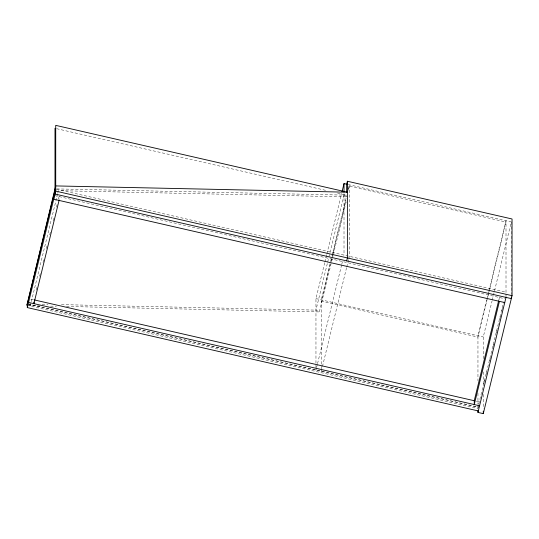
<?xml version="1.0" encoding="UTF-8"?>
<svg xmlns="http://www.w3.org/2000/svg" width="539" height="539" viewBox="0 0 539 539"><rect width="100%" height="100%" fill="white"/><g stroke="black" fill="none" stroke-linecap="round" stroke-linejoin="round"><path stroke-width="0.4" stroke-dasharray="2.69 2.02" d="M40.418 305.916L30.332 305.701L31.127 302.44M31.329 301.618L57.585 193.939M57.788 193.124L58.38 190.678L56.352 189.593M36.268 290.063L37.063 286.809M39.637 276.244L40.432 272.99M43.005 262.426L43.8 259.178M46.381 248.607L47.169 245.36M49.75 234.788L50.538 231.541M53.118 220.977L53.907 217.722M56.487 207.158L57.275 203.904M58.468 199.026L59.061 196.587L59.061 199.659M316.561 367.672L315.962 370.118L315.962 298.613L324.714 262.715M324.916 261.9L326.701 254.563M326.903 253.748L341.618 193.38M332.273 258.902L319.344 311.926L315.962 310.114L327.496 262.803M327.699 261.988L328.689 257.905M328.891 257.09L344.01 195.091L347.392 196.903M331.229 259.043L321.284 299.832L321.284 371.337L322.282 367.261M332.024 255.782L346.348 197.045M348.335 188.886L349.333 184.81L349.333 256.321L348.733 258.767M330.239 264.467L321.284 301.173L477.958 337.077L488.705 293.027M331.034 261.199L332.024 257.123M332.226 256.308L332.826 253.862M333.021 253.047L346.348 198.386M348.335 190.233L349.333 186.15L506.006 222.055L489.695 288.951M332.475 258.087L333.068 255.641M333.27 254.826L346.402 200.986M316.757 366.857L317.356 364.411M317.552 363.596L341.618 264.885M341.82 264.07L342.42 261.624M322.477 366.446L346.55 267.742M346.745 266.926L348.538 259.582M486.71 299.846L477.958 335.736L477.958 380.75M486.912 299.03L488.705 291.687M488.9 290.871L506.006 220.714L506.006 293.229M488.9 292.212L489.5 289.766M483.281 358.63L483.281 336.956L492.033 301.065M492.235 300.25L493.232 296.167M493.428 295.352L511.329 221.933L348.309 184.574M498.831 299.947L499.424 297.508L499.424 299.805M478.558 404.796L477.958 407.248L27.772 304.077M478.753 403.981L503.621 302.015M478.356 406.958L477.958 408.589L26.95 305.229M484.325 382.481L485.12 379.22M486.313 374.322L487.108 371.061M489.688 360.497L490.49 357.195M493.057 346.678L493.872 343.33M496.426 332.866L497.214 329.612M499.794 319.048L500.59 315.793M501.829 310.693L502.624 307.432M56.676 188.906L346.671 195.152L336.019 192.706M60.9 190.732L346.55 196.883M29.47 303.942L31.147 303.976M42.076 304.212L47.951 304.34M61.399 304.629L315.962 310.114M50.498 306.132L56.379 306.26M66.459 306.475L319.344 311.926M56.635 128.686L327.005 190.644M56.635 189.243L506.006 292.226M54.5 195.542L504.747 298.727M315.962 298.613L483.281 336.956M30.851 299.118L33.89 299.812M476.301 401.198L479.575 401.953M28.129 303.942L478.322 407.113M28.978 304.973L30.332 305.701M511.329 221.933L511.329 294.449M506.006 294.065L506.006 297.4M483.281 371.964L483.281 384.469M483.281 394.467L483.281 408.643M477.958 393.248L477.958 404.088M477.958 404.917L477.958 407.417M344.01 193.683L344.01 255.095"/><path stroke-width="0.81" d="M54.998 190.206L26.95 305.229L55.719 185.915L347.392 192.201L55.719 125.358L55.719 191.096L27.307 307.587L478.322 410.947M59.061 200.427L33.89 303.646L33.89 302.116M342.022 191.749L344.01 183.59L347.049 184.284M477.958 410.752L477.958 412.423L483.281 413.642L512.05 295.668L512.05 218.982L347.392 181.252L346.671 184.203L346.671 192.538M346.671 260.883L347.392 257.938L347.392 181.252M498.629 300.755L474.253 400.733L474.253 404.567L499.424 301.341M477.958 412.423L506.006 297.4M55.719 191.096L512.05 295.668M504.747 302.561L53.738 199.201L53.738 195.367M34.307 299.913L474.657 400.821M479.575 405.786L28.567 302.426L28.567 298.593M511.329 296.955L511.329 298.619L54.998 194.04L54.998 128.309M483.281 411.142L483.281 413.642M344.01 183.59L344.01 192.005M27.307 303.753L27.307 307.587"/></g></svg>
